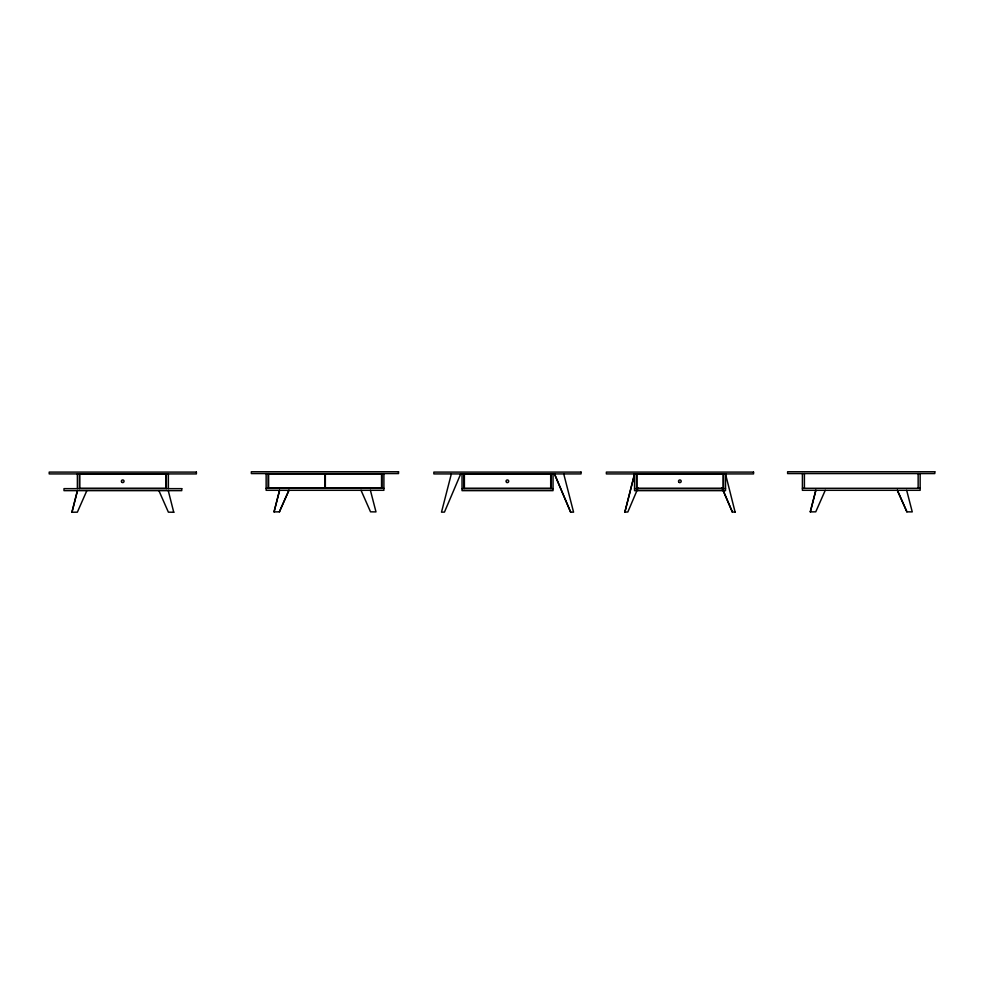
<?xml version="1.0" encoding="UTF-8"?>
<svg xmlns="http://www.w3.org/2000/svg" width="984" height="984" viewBox="0 0 984 984"><rect width="100%" height="100%" fill="white"/><g stroke="black" fill="none" stroke-linecap="round" stroke-linejoin="round"><path stroke-width="1.48" d="M86.85 490.647L77.355 512.172L71.894 512.246L77.379 490.647M72.004 512.246L77.121 492.086M279.628 490.303L274.044 511.901L279.517 490.303M451.336 473.919L441.496 512.172L444.473 512.086L460.709 473.919M624.865 512.086L634.606 473.821L624.865 512.086L627.841 511.988L638.062 487.966M815.896 490.303L810.299 511.901L815.785 490.303M288.878 490.303L279.394 511.828L288.988 490.303M825.256 490.303L815.761 511.828L810.299 511.901M274.044 511.901L279.505 511.828M266.135 488.298L383.895 488.298M802.403 488.298L920.151 488.298M462.037 488.642L553.033 488.642M634.545 488.642L725.528 488.642M897.297 490.303L906.904 511.828L897.408 490.303M570.609 512.086L554.484 473.919L570.609 512.086L573.574 512.172L563.734 473.919M722.01 487.966L732.342 511.988L722.121 487.966M735.097 512.086L725.466 473.821M173.738 512.246L168.264 490.647M906.793 511.828L912.254 511.901L906.67 490.303M173.848 512.246L168.387 512.172L158.891 490.647M732.231 511.988L735.208 512.086M361.042 490.303L370.525 511.828L375.986 511.901L370.402 490.303M920.151 473.575L920.151 490.303L802.403 490.303L802.403 473.575M918.146 473.575L918.146 488.298M804.408 473.575L804.408 488.298M725.528 473.919L725.528 490.647L634.545 490.647L634.545 473.919M723.523 473.919L723.523 488.642M636.55 473.919L636.55 488.642M553.033 473.919L553.033 490.647L462.037 490.647L462.037 473.919M551.028 473.919L551.028 488.642M464.042 473.919L464.042 488.642M383.895 473.575L383.895 490.303L266.135 490.303L266.135 473.575M381.89 473.575L381.89 488.298M268.14 473.575L268.14 488.298M168.375 473.919L168.375 488.642M166.357 473.919L166.357 488.642M79.384 473.919L79.384 488.642M77.379 473.919L77.379 488.642M398.532 471.754L251.338 471.754L251.338 473.575L398.532 473.575L398.532 471.754M934.8 471.754L787.606 471.754L787.606 473.575L934.8 473.575L934.8 471.754M196.394 472.099L49.2 472.099L49.2 473.919L196.394 473.919L196.394 472.099M581.052 472.099L433.858 472.099L433.858 473.919L581.052 473.919L581.052 472.099M753.559 472.099L606.365 472.099L606.365 473.919L753.559 473.919L753.559 472.099M324.818 473.907L268.62 473.907L268.62 487.966L324.818 487.966L324.818 473.907M381.546 473.907L325.347 473.907L325.347 487.966L381.546 487.966L381.546 473.907M166.025 474.251L79.716 474.251L79.716 488.31L166.025 488.31L166.025 474.251M550.696 474.251L464.387 474.251L464.387 488.31L550.696 488.31L550.696 474.251M723.191 474.251L636.882 474.251L636.882 488.31L723.191 488.31L723.191 474.251M181.745 488.642L63.997 488.642L63.997 490.647L181.745 490.647L181.745 488.642M121.758 482.209A1.341 1.341 0 0 0 123.996 481.619A1.341 1.341 0 0 0 122.36 479.971A1.341 1.341 0 0 0 121.758 482.209M506.698 482.431A1.341 1.341 0 0 0 508.703 481.262A1.341 1.341 0 0 0 506.698 480.106A1.341 1.341 0 0 0 506.698 482.431M679.194 482.431A1.341 1.341 0 0 0 681.199 481.262A1.341 1.341 0 0 0 679.194 480.106A1.341 1.341 0 0 0 679.194 482.431"/></g></svg>
